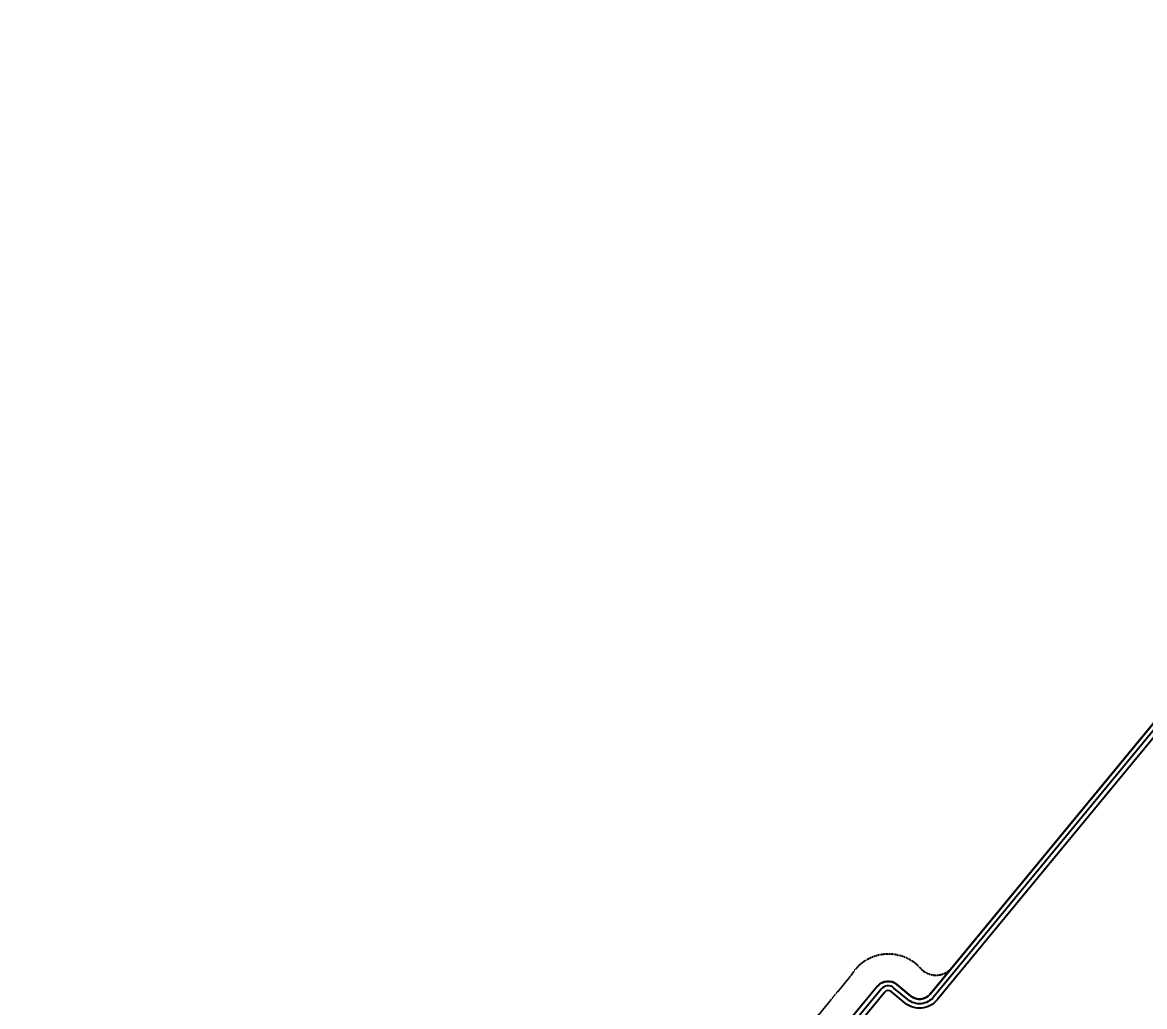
# Model space of a CAD drawing. Header units: millimetres. Extents: x -361681467 to 361175952, y -1292982 to 1550216.
# Drawn here: x -107523 to -82820, y 143495 to 165146 of the extents above; entities that cross this region are included whole.
import ezdxf

# ---------------------------------------------------------------- set-up
doc = ezdxf.new("R2010")
doc.units = ezdxf.units.MM
doc.header["$MEASUREMENT"] = 0
doc.linetypes.add('HIDDEN', pattern=[0.375, 0.25, -0.125])
doc.layers.add('A-GLAZ', color=135, linetype='Continuous')
doc.layers.add('Xref_NT1+NT2_MBDV Cot vach_220729$0$ccu12-Thay', color=7, linetype='Continuous')
doc.layers.add('DO DIEN TICH SAN', color=40, linetype='Continuous', plot=False)

msp = doc.modelspace()

# ---------------------------------------------------------------- linework, layer by layer
at = {"layer": 'A-GLAZ', "elevation": 0}
msp.add_lwpolyline([(-88694.7, 143942, -0.4113095), (-88274.3, 143980), (-87965.9, 143725.3, 0.4171236), (-87541.6, 143767.8), (-81237.1, 151407.5, 0.4171236), (-81275.5, 151832.1), (-81584, 152086.8, -0.4113092), (-81626.1, 152506.9)], format="xyb", dxfattribs=at)
at = {"layer": 'DO DIEN TICH SAN', "elevation": 0}
msp.add_lwpolyline([(-51121.6, 150777.4), (-65404.3, 162572.6, 0.2782647), (-70606.9, 163720.3, 0.0635543), (-72880.6, 162499.1, 0.0536127), (-74643.2, 160945.7), (-77097.1, 157987.8), (-81626.1, 152506.9, 0.4168992), (-81584.8, 152084.8), (-81275.7, 151829.5, -0.4122888), (-81236.6, 151411.4), (-87543.2, 143769.2, -0.412996), (-87967, 143726.2), (-88274.3, 143980, 0.4169573), (-88696.3, 143943.3), (-102554.5, 127161.7, 0.069726), (-103370, 125435.8, 0.0503129)], format="xyb", dxfattribs=at)
at = {"layer": 'Xref_NT1+NT2_MBDV Cot vach_220729$0$ccu12-Thay', "extrusion": (-3.81165e-21, -3.29453e-06, 1), "elevation": 20}
for points in [[(-50734.5, 137616.8), (-52968, 139461.2), (-50454, 142505.4, 0.4007244), (-51118.9, 150774), (-65797, 162894.2, 0.2722581), (-70938.6, 163595, 0.114296), (-74918.6, 160636.5, -0.0002467), (-76490.3, 158725.9), (-81646.6, 152482.1, 0.3804795), (-81585.3, 152085.2), (-81276.9, 151830.5, -0.4171341), (-81238.7, 151408.8), (-87543.2, 143769.2, -0.4171334), (-87964.5, 143726.9), (-88273, 143981.6, 0.4113195), (-88696.3, 143943.3), (-102523.3, 127202.8, 0.0716294), (-103367.6, 125433.1, 0.0503129), (-106100.2, 113163.4, 0.0209983), (-106509, 107836.6, 0.5040675), (-100691, 104089.9), (-92174.5, 107351, 0.0802712), (-88480.7, 109650.8), (-67785.7, 134710.2, -0.4142136), (-66380.8, 134844.2), (-58207.6, 128094.5, 0.4147699), (-55386.6, 128366.3), (-50233.3, 134606.3)], [(-50799.5, 137538.1), (-53111.7, 139447.5), (-50533, 142570.1, 0.4006087), (-51185.4, 150696.6), (-65861, 162814.7, 0.2721531), (-70898.5, 163501.2, 0.1142585), (-74840.2, 160571, -0.0002466), (-76411.5, 158661), (-81563.7, 152422.2, 0.37285), (-81520.3, 152164), (-81211.9, 151909.2, -0.4167191), (-81160.3, 151343.5), (-87464.2, 143704.5, -0.4167475), (-88029.5, 143648.1), (-88338, 143902.9, 0.4106623), (-88618, 143877.9), (-102441.2, 127141.8, 0.0714695), (-103270.5, 125401.9, 0.0503165), (-105998.9, 113151.4, 0.0209782), (-106406.8, 107838.2, 0.5036753), (-100727.3, 104185.3), (-92212.5, 107445.7, 0.0800868), (-88554.1, 109722.2), (-67864.4, 134775.2, -0.4142136), (-66315.8, 134922.9), (-58142.6, 128173.2, 0.4147846), (-55465.3, 128431.2), (-50312, 134671.3)], [(-50863.2, 137461), (-53252.5, 139434.1), (-50610.3, 142633.4, 0.4004924), (-51250.5, 150620.7), (-65923.8, 162736.9, 0.2720468), (-70859.2, 163409.2, 0.1142211), (-74763.5, 160506.9, -0.0002465), (-76334.4, 158597.3), (-81481.3, 152365, 0.3559956), (-81456.6, 152241.1), (-81148.2, 151986.3, -0.4164431), (-81083.5, 151279.5), (-87386.8, 143641.2, -0.4164909), (-88093.2, 143571), (-88401.6, 143825.8, 0.4092025), (-88541.3, 143813.6), (-102360.8, 127082.1, 0.0713095), (-103175.2, 125371.3, 0.05032), (-105899.6, 113139.5, 0.0209582), (-106306.7, 107839.8, 0.5032769), (-100762.9, 104278.8), (-92249.7, 107538.6, 0.0799041), (-88625.9, 109792.2), (-67941.5, 134838.9, -0.4142136), (-66252.1, 135000), (-58078.9, 128250.3, 0.4148003), (-55542.5, 128494.8), (-50389.1, 134735)]]:
    msp.add_lwpolyline(points, format="xyb", dxfattribs=at)
at = {"layer": 'Xref_NT1+NT2_MBDV Cot vach_220729$0$ccu12-Thay', "linetype": 'HIDDEN', "ltscale": 25, "extrusion": (-3.81165e-21, -3.29453e-06, 1), "elevation": 20}
msp.add_lwpolyline([(-82052.6, 152932.7), (-82092.5, 152884.3), (-82092.5, 152884.3, 0.4787151), (-81795.9, 151512.7), (-81750.4, 151470.2, -0.3775274), (-81728.2, 150809.4), (-87064.1, 144349, -0.442642), (-87735.2, 144319.7), (-87735.2, 144319.7, 0.5130011), (-89286.4, 144174.2), (-103007.4, 127564.1)], format="xyb", dxfattribs=at)

doc.saveas('drawing.dxf')
